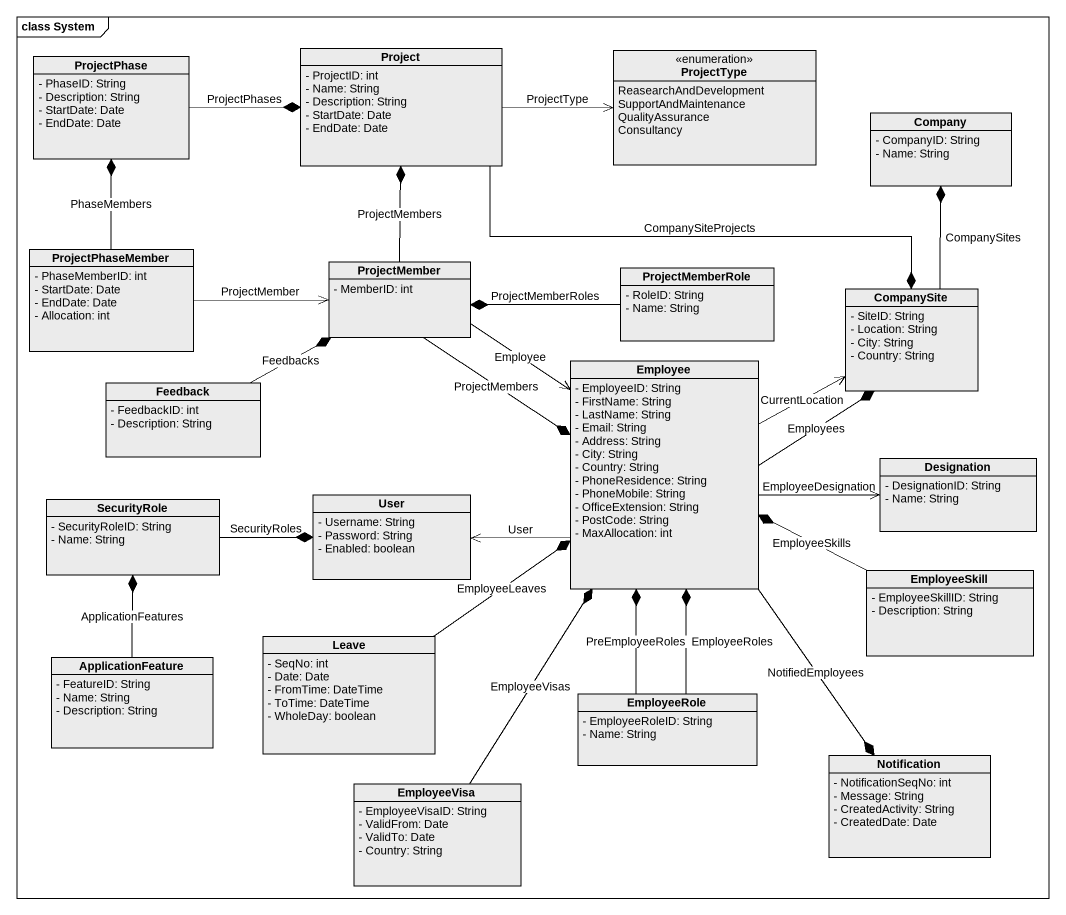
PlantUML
@startuml
mainframe class System
hide circle
hide empty members
skinparam classAttributeIconSize 0
class ProjectPhase #EBEBEB {
  - PhaseID: String
  - Description: String
  - StartDate: Date
  - EndDate: Date
}
class Project #EBEBEB {
  - ProjectID: int
  - Name: String
  - Description: String
  - StartDate: Date
  - EndDate: Date
}
enum ProjectType #EBEBEB {
  ReasearchAndDevelopment
  SupportAndMaintenance
  QualityAssurance
  Consultancy
}
class Company #EBEBEB {
  - CompanyID: String
  - Name: String
}
class ProjectPhaseMember #EBEBEB {
  - PhaseMemberID: int
  - StartDate: Date
  - EndDate: Date
  - Allocation: int
}
class ProjectMember #EBEBEB {
  - MemberID: int
}
class ProjectMemberRole #EBEBEB {
  - RoleID: String
  - Name: String
}
class CompanySite #EBEBEB {
  - SiteID: String
  - Location: String
  - City: String
  - Country: String
}
class Employee #EBEBEB {
  - EmployeeID: String
  - FirstName: String
  - LastName: String
  - Email: String
  - Address: String
  - City: String
  - Country: String
  - PhoneResidence: String
  - PhoneMobile: String
  - OfficeExtension: String
  - PostCode: String
  - MaxAllocation: int
}
class Feedback #EBEBEB {
  - FeedbackID: int
  - Description: String
}
class Designation #EBEBEB {
  - DesignationID: String
  - Name: String
}
class SecurityRole #EBEBEB {
  - SecurityRoleID: String
  - Name: String
}
class User #EBEBEB {
  - Username: String
  - Password: String
  - Enabled: boolean
}
class EmployeeSkill #EBEBEB {
  - EmployeeSkillID: String
  - Description: String
}
class Leave #EBEBEB {
  - SeqNo: int
  - Date: Date
  - FromTime: DateTime
  - ToTime: DateTime
  - WholeDay: boolean
}
class ApplicationFeature #EBEBEB {
  - FeatureID: String
  - Name: String
  - Description: String
}
class EmployeeRole #EBEBEB {
  - EmployeeRoleID: String
  - Name: String
}
class EmployeeVisa #EBEBEB {
  - EmployeeVisaID: String
  - ValidFrom: Date
  - ValidTo: Date
  - Country: String
}
class Notification #EBEBEB {
  - NotificationSeqNo: int
  - Message: String
  - CreatedActivity: String
  - CreatedDate: Date
}
ProjectPhase -right-* Project : ProjectPhases
Project -right-> ProjectType : ProjectType
Project -right-* CompanySite : CompanySiteProjects
ProjectPhaseMember -up-* ProjectPhase : PhaseMembers
ProjectPhaseMember -right-> ProjectMember : ProjectMember
ProjectMember -up-* Project : ProjectMembers
ProjectMember --* Employee : ProjectMembers
ProjectMember --> Employee : Employee
ProjectMemberRole -left-* ProjectMember : ProjectMemberRoles
CompanySite -up-* Company : CompanySites
Employee -right-> CompanySite : CurrentLocation
Employee -right-* CompanySite : Employees
Employee -right-> Designation : EmployeeDesignation
Employee -left-> User : User
Employee --* Notification : NotifiedEmployees
Feedback -right-* ProjectMember : Feedbacks
SecurityRole -right-* User : SecurityRoles
EmployeeSkill -left-* Employee : EmployeeSkills
Leave -up-* Employee : EmployeeLeaves
ApplicationFeature -up-* SecurityRole : ApplicationFeatures
EmployeeRole -up-* Employee : PreEmployeeRoles
EmployeeRole -up-* Employee : EmployeeRoles
EmployeeVisa -up-* Employee : EmployeeVisas
@enduml
